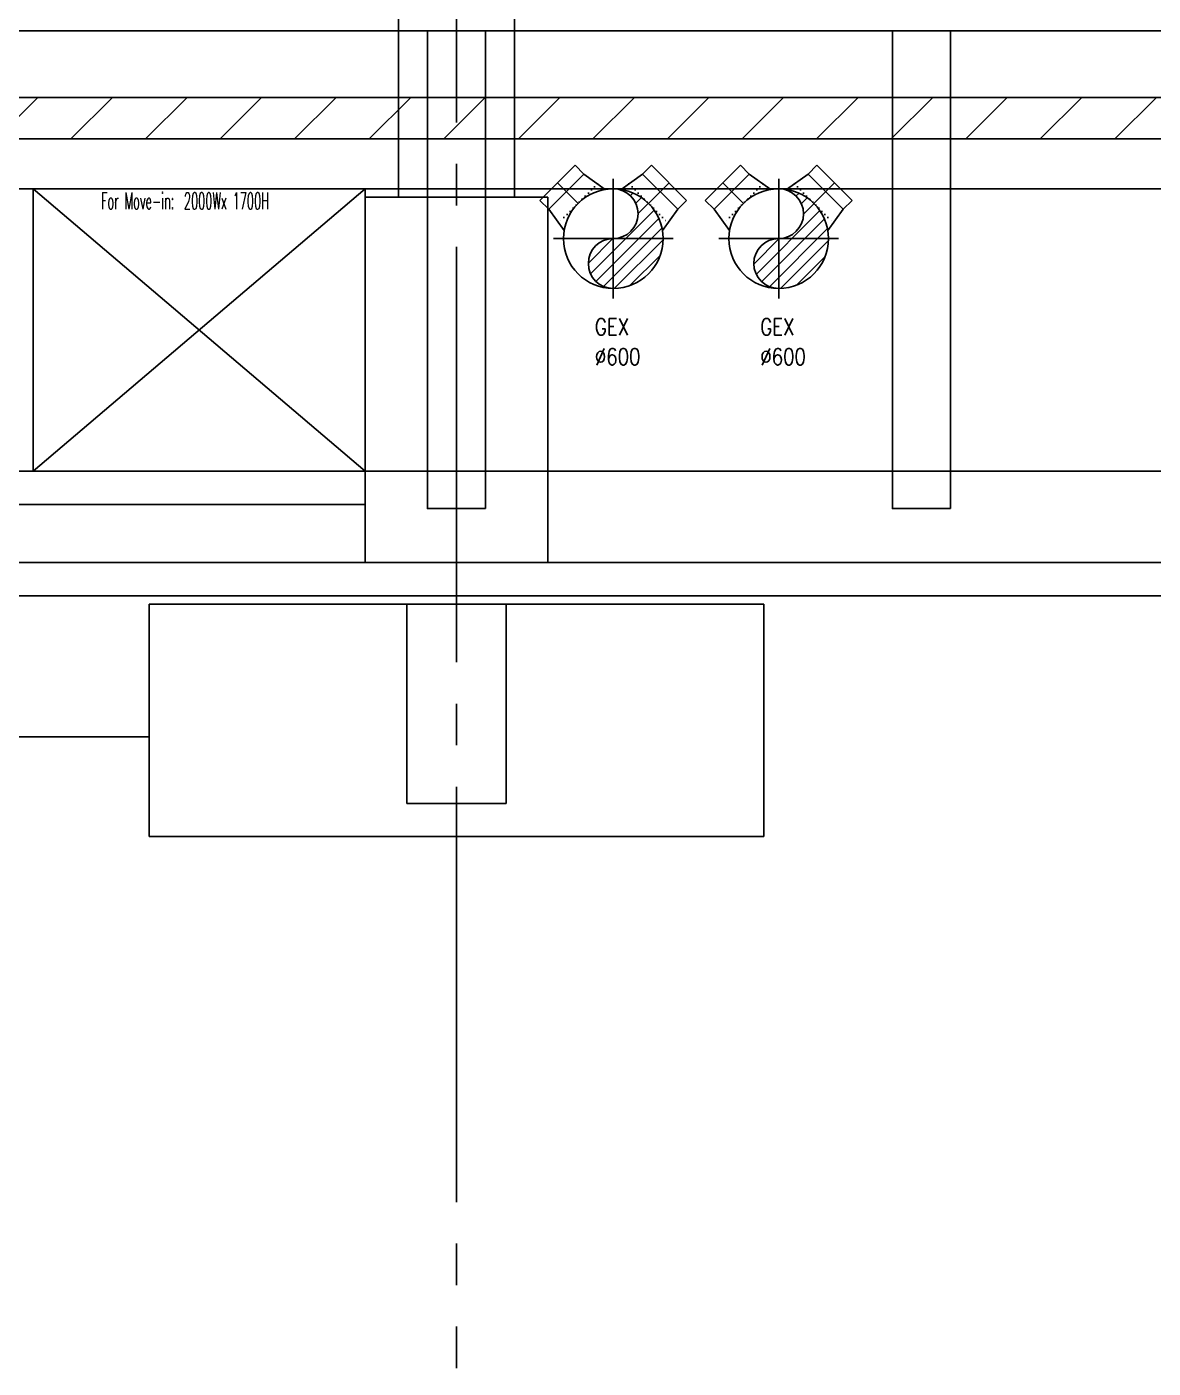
# Model space of a CAD drawing. Extents: x -18489 to 195597, y -1599 to 112111.
# Drawn here: x 11621 to 12300, y 25781 to 26588 of the extents above; entities that cross this region are included whole.
import ezdxf
from ezdxf.enums import TextEntityAlignment as Align
from ezdxf.xclip import XClip

# ---------------------------------------------------------------- set-up
doc = ezdxf.new("R2010")
doc.units = 0
doc.header["$LTSCALE"] = 100
doc.header["$XCLIPFRAME"] = 2
for name, pattern in [('188K-SM-07-F10-MECH-CR PIPE-Y2257103$0$AP6A-SM-08-FR1-001-A_AAS 210916$0$CENTER', [50.8, 31.75, -6.35, 6.35, -6.35]), ('188K-SM-07-F10-MECH-CR PIPE-Y2257103$0$AP6A-SM-08-FR1-001-A_AAS 210916$0$DOT', [0.25, 0, -0.25]), ('188K-SM-07-F10-MECH-CR PIPE-Y2257103$0$CENTER2', [1.125, 0.75, -0.125, 0.125, -0.125]), ('188K-SM-07-F10-MECH-CR PIPE-Y2257103$0$X-S-FAB_SL ALL$0$COL-CEN-LIN', [3.25, 2.5, -0.25, 0.25, -0.25]), ('188K-SM-07-F10-MECH-CR PIPE-Y2257103$0$X-S-FAB_SL ALL$0$HIDDEN', [0.4, 0.3, -0.1])]:
    doc.linetypes.add(name, pattern=pattern)
for name, color, linetype in [('188K-SM-07-F10-MECH-CR PIPE-Y2257103$0$0-CF-AAS-GEX', 5, 'Continuous'), ('188K-SM-07-F10-MECH-CR PIPE-Y2257103$0$0-FIRE', 1, 'Continuous'), ('188K-SM-07-F10-MECH-CR PIPE-Y2257103$0$0-hookupzoom', 4, 'Continuous'), ('188K-SM-07-F10-MECH-CR PIPE-Y2257103$0$AP6A-SM-08-FR1-001-A_AAS 210916$0$0-Block Center-Line', 1, '188K-SM-07-F10-MECH-CR PIPE-Y2257103$0$AP6A-SM-08-FR1-001-A_AAS 210916$0$CENTER'), ('188K-SM-07-F10-MECH-CR PIPE-Y2257103$0$AP6A-SM-08-FR1-001-A_AAS 210916$0$0-Block Support-Line', 7, '188K-SM-07-F10-MECH-CR PIPE-Y2257103$0$AP6A-SM-08-FR1-001-A_AAS 210916$0$DOT'), ('188K-SM-07-F10-MECH-CR PIPE-Y2257103$0$Block Center-Line', 1, '188K-SM-07-F10-MECH-CR PIPE-Y2257103$0$CENTER2'), ('188K-SM-07-F10-MECH-CR PIPE-Y2257103$0$X-S-FAB_SL ALL$0$ASP_1', 1, 'Continuous'), ('188K-SM-07-F10-MECH-CR PIPE-Y2257103$0$X-S-FAB_SL ALL$0$ASP_8', 8, 'Continuous'), ('188K-SM-07-F10-MECH-CR PIPE-Y2257103$0$X-S-FAB_SL ALL$0$BEAM-S', 2, 'Continuous'), ('188K-SM-07-F10-MECH-CR PIPE-Y2257103$0$X-S-FAB_SL ALL$0$CCL', 15, '188K-SM-07-F10-MECH-CR PIPE-Y2257103$0$X-S-FAB_SL ALL$0$COL-CEN-LIN'), ('188K-SM-07-F10-MECH-CR PIPE-Y2257103$0$X-S-FAB_SL ALL$0$HID', 5, '188K-SM-07-F10-MECH-CR PIPE-Y2257103$0$X-S-FAB_SL ALL$0$HIDDEN')]:
    doc.layers.add(name, color=color, linetype=linetype)
doc.styles.add('188K-SM-07-F10-MECH-CR PIPE-Y2257103$0$T0', font='simplex.shx', dxfattribs={"width": 0.8, "bigfont": 'chineset.shx'})
doc.styles.add('188K-SM-07-F10-MECH-CR PIPE-Y2257103$0$XCL-SEC 7-HVAC-PIPING-P-T13007$0$LK-TXT2-E', font='romans.shx', dxfattribs={"width": 0.8, "bigfont": 'chineset.shx'})

# ---------------------------------------------------------------- blocks, each defined once
blk = doc.blocks.new('*U1901')
for p, q in [((-150, 400), (-150, 475)), ((-150, 475), (150, 475)), ((150, 400), (150, 475)), ((-175.4, 243.4), (-150, 400)), ((-150, 400), (150, 400)), ((175.4, 243.4), (150, 400))]:
    blk.add_line(p, q)
blk.add_circle((0, 0), 300)
at = {"layer": '188K-SM-07-F10-MECH-CR PIPE-Y2257103$0$AP6A-SM-08-FR1-001-A_AAS 210916$0$0-Block Center-Line'}
blk.add_line((0, 300), (0, 475), dxfattribs=at)
at = {"layer": '188K-SM-07-F10-MECH-CR PIPE-Y2257103$0$AP6A-SM-08-FR1-001-A_AAS 210916$0$0-Block Support-Line'}
blk.add_line((-166.2, 300), (166.2, 300), dxfattribs=at)
blk = doc.blocks.new('*U1902')
h = blk.add_hatch()
h.set_pattern_fill('ANSI31', color=256, scale=1.7143, style=0)
h.paths.add_polyline_path([(0, 0, 1), (0, 30, 0.414214), (-30, 0, 0.414214), (0, -30, -1)])
blk.add_circle((0, 0), 30)
for centre, start, end in [((0, 15), 270, 90), ((0, -15), 90, 270)]:
    blk.add_arc(centre, 15, start, end)
at = {"layer": '188K-SM-07-F10-MECH-CR PIPE-Y2257103$0$Block Center-Line'}
for p, q in [((0, -36), (0, 36)), ((36, 0), (-36, 0))]:
    blk.add_line(p, q, dxfattribs=at)
blk = doc.blocks.new('188K-SM-07-F10-MECH-CR PIPE-Y2257103$0$X-S-FAB_SL ALL$0$A$Ceb448ab1')
at = {"layer": '188K-SM-07-F10-MECH-CR PIPE-Y2257103$0$X-S-FAB_SL ALL$0$CCL'}
blk.add_line((11880, 3600), (11880, 0), dxfattribs=at)
blk = doc.blocks.new('*U1953')
at = {"color": 241}
blk.add_lwpolyline([(17.5, 50), (-17.5, 50), (-17.5, 337.5), (17.5, 337.5)], close=True, dxfattribs=at)
blk = doc.blocks.new('188K-SM-07-F10-MECH-CR PIPE-Y2257103$0$X-S-FAB_SL ALL')
at = {"color": 241}
for p, q in [((-2628.521, -72748.977), (19076.479, -72748.977)), ((-2628.521, -72788.977), (19076.479, -72788.977))]:
    blk.add_line(p, q, dxfattribs=at)
at = {"layer": '188K-SM-07-F10-MECH-CR PIPE-Y2257103$0$X-S-FAB_SL ALL$0$ASP_1'}
for p, q in [((6596.479, -73068.977), (12198.979, -73068.977)), ((6596.479, -73088.977), (12223.979, -73088.977)), ((7376.479, -73093.977), (7376.479, -73213.977)), ((7376.479, -73093.977), (7436.479, -73093.977)), ((7436.479, -73093.977), (7436.479, -73213.977)), ((7376.479, -73213.977), (7436.479, -73213.977))]:
    blk.add_line(p, q, dxfattribs=at)
at = {"layer": '188K-SM-07-F10-MECH-CR PIPE-Y2257103$0$X-S-FAB_SL ALL$0$ASP_8'}
for p, q in [((7371.479, -72848.977), (7371.479, -71981.477)), ((7441.479, -72848.977), (7441.479, -71981.477)), ((7351.479, -73068.977), (7351.479, -72848.977)), ((7461.479, -72848.977), (7351.479, -72848.977)), ((7461.479, -73068.977), (7461.479, -72848.977)), ((6621.479, -73033.977), (7351.479, -73033.977)), ((7221.479, -73233.977), (7221.479, -73093.977)), ((7221.479, -73093.977), (7376.479, -73093.977)), ((7436.479, -73093.977), (7591.479, -73093.977)), ((7591.479, -73233.977), (7591.479, -73093.977)), ((6641.479, -73173.977), (7221.479, -73173.977)), ((7221.479, -73233.977), (7591.479, -73233.977))]:
    blk.add_line(p, q, dxfattribs=at)
at = {"layer": '188K-SM-07-F10-MECH-CR PIPE-Y2257103$0$X-S-FAB_SL ALL$0$HID'}
blk.add_line((-2628.521, -73013.977), (19076.479, -73013.977), dxfattribs=at)
at = {"layer": '188K-SM-07-F10-MECH-CR PIPE-Y2257103$0$X-S-FAB_SL ALL$0$BEAM-S'}
for p in [(7406.479, -73086.477), (7686.479, -73086.477)]:
    blk.add_blockref('*U1953', p, dxfattribs=at)
at = {"layer": '188K-SM-07-F10-MECH-CR PIPE-Y2257103$0$X-S-FAB_SL ALL$0$CCL'}
blk.add_blockref('188K-SM-07-F10-MECH-CR PIPE-Y2257103$0$X-S-FAB_SL ALL$0$A$Ceb448ab1', (-4473.521, -73553.977), dxfattribs=at)
blk = doc.blocks.new('188K-SM-07-F10-MECH-CR PIPE-Y2257103')
at = {"layer": '188K-SM-07-F10-MECH-CR PIPE-Y2257103$0$0-FIRE'}
h = blk.add_hatch(dxfattribs=at)
h.set_pattern_fill('ANSI31', color=256, scale=10)
h.set_pattern_definition([(45, (0, 99332.263), (-22.45064, 22.45064), [])])
h.paths.add_polyline_path([(23550, 26520.786), (1845, 26520.786), (1845, 26545.786), (23550, 26545.786)])
blk.add_line((23502.5, 26320.786), (1845, 26320.786))
blk.add_lwpolyline([(23550, 26520.786), (1845, 26520.786), (1845, 26545.786), (23550, 26545.786)], close=True, dxfattribs=at)
at = {"layer": '188K-SM-07-F10-MECH-CR PIPE-Y2257103$0$0-hookupzoom'}
blk.add_lwpolyline([(23550, 26490.786), (1845, 26490.786), (1845, 26520.786), (23550, 26520.786)], close=True, dxfattribs=at)
at = {"layer": '188K-SM-07-F10-MECH-CR PIPE-Y2257103$0$0-CF-AAS-GEX', "yscale": 0.1, "zscale": 0.1}
for xscale, rotation in [(-0.1, 45), (0.1, 315)]:
    blk.add_blockref('*U1901', (12074.004, 26460.786), dxfattribs=dict(at, xscale=xscale, rotation=rotation))
at = {"layer": '188K-SM-07-F10-MECH-CR PIPE-Y2257103$0$0-CF-AAS-GEX', "rotation": 180}
blk.add_blockref('*U1902', (12074.004, 26460.786), dxfattribs=at)
at = {"layer": '188K-SM-07-F10-MECH-CR PIPE-Y2257103$0$0-CF-AAS-GEX', "style": '188K-SM-07-F10-MECH-CR PIPE-Y2257103$0$T0', "width": 0.8}
for s, p in [('GEX', (12062.946, 26407.683)), ('%%C600', (12062.946, 26389.662))]:
    blk.add_text(s, height=10, dxfattribs=at).set_placement(p, align=Align.MIDDLE_LEFT)
ref = blk.add_blockref('188K-SM-07-F10-MECH-CR PIPE-Y2257103$0$X-S-FAB_SL ALL', (4473.521, 99334.763))
XClip(ref).set_block_clipping_path([(-7553.4648570136, -75341.9369645483), (24026.2025623869, -67725.7696244382)])
at = {"layer": '188K-SM-07-F10-MECH-CR PIPE-Y2257103$0$0-hookupzoom'}
for p, q in [((11625, 26490.786), (11825, 26320.786)), ((11625, 26320.786), (11825, 26490.786))]:
    blk.add_line(p, q, dxfattribs=at)
blk.add_lwpolyline([(11625, 26320.786), (11825, 26320.786), (11825, 26490.786), (11625, 26490.786)], close=True, dxfattribs=at)
at = {"layer": '188K-SM-07-F10-MECH-CR PIPE-Y2257103$0$0-CF-AAS-GEX', "yscale": 0.1, "zscale": 0.1}
for xscale, rotation in [(-0.1, 45), (0.1, 315)]:
    blk.add_blockref('*U1901', (11974.389, 26460.786), dxfattribs=dict(at, xscale=xscale, rotation=rotation))
at = {"layer": '188K-SM-07-F10-MECH-CR PIPE-Y2257103$0$0-CF-AAS-GEX', "rotation": 180}
blk.add_blockref('*U1902', (11974.389, 26460.786), dxfattribs=at)
at = {"layer": '188K-SM-07-F10-MECH-CR PIPE-Y2257103$0$0-CF-AAS-GEX', "style": '188K-SM-07-F10-MECH-CR PIPE-Y2257103$0$T0', "width": 0.8}
for s, p in [('GEX', (11963.33, 26407.683)), ('%%C600', (11963.33, 26389.662))]:
    blk.add_text(s, height=10, dxfattribs=at).set_placement(p, align=Align.MIDDLE_LEFT)
at = {"layer": '188K-SM-07-F10-MECH-CR PIPE-Y2257103$0$0-hookupzoom', "style": '188K-SM-07-F10-MECH-CR PIPE-Y2257103$0$XCL-SEC 7-HVAC-PIPING-P-T13007$0$LK-TXT2-E', "width": 0.5}
blk.add_text('For Move-in:\u30002000Wx 1700H', height=10, dxfattribs=at).set_placement((11665.962, 26483.47, 0), align=Align.MIDDLE_LEFT)

msp = doc.modelspace()

# ---------------------------------------------------------------- block references
msp.add_blockref('188K-SM-07-F10-MECH-CR PIPE-Y2257103', (0, 0))

doc.saveas('drawing.dxf')
